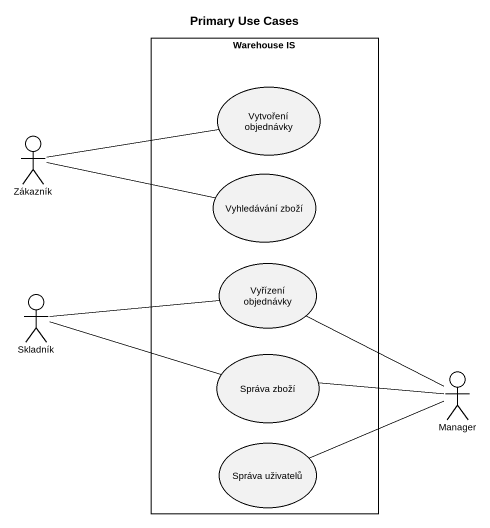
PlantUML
@startuml
title Primary Use Cases
rectangle "Warehouse IS" as Warehouse_IS {
  usecase "Vytvoření objednávky" as Vytvoření_objednávky
  usecase "Vyhledávání zboží" as Vyhledávání_zboží
  usecase "Vyřízení objednávky" as Vyřízení_objednávky
  usecase "Správa zboží" as Správa_zboží
  usecase "Správa uživatelů" as Správa_uživatelů
}
actor Zákazník
actor Skladník
actor Manager
Zákazník -right- Vytvoření_objednávky
Zákazník -right- Vyhledávání_zboží
Skladník -right- Vyřízení_objednávky
Skladník -right- Správa_zboží
Manager -up- Vyřízení_objednávky
Manager -left- Správa_zboží
Manager -left- Správa_uživatelů
@enduml
